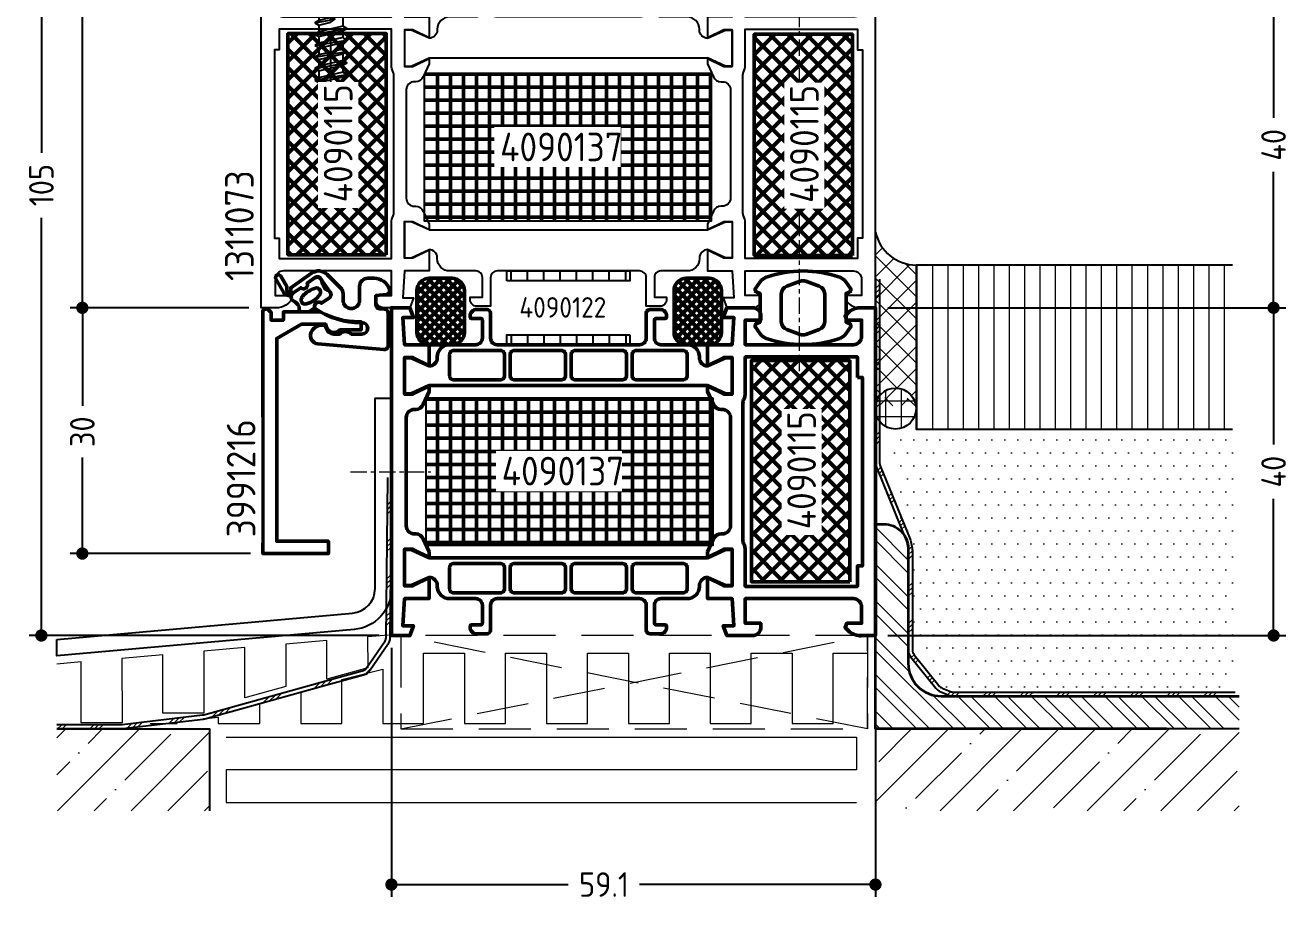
# Model space of a CAD drawing. Header units: millimetres. Extents: x 415 to 4125, y 1522 to 2116.
# Drawn here: x 3374.9 to 3529.3, y 1735.6 to 1842.4 of the extents above; entities that cross this region are included whole.
import ezdxf

# ---------------------------------------------------------------- set-up
doc = ezdxf.new("R2010")
doc.units = ezdxf.units.MM
for name, pattern in [('AM_ISO02W050', [7.5, 6, -1.5]), ('AM_ISO08W050', [18, 12, -1.5, 3, -1.5]), ('CENTER', [7, 4, -1, 1, -1]), ('HIDDEN', [9.525, 6.35, -3.175])]:
    doc.linetypes.add(name, pattern=pattern)
for name, color, linetype in [('04TXT', 2, 'Continuous'), ('AM_1', 2, 'Continuous'), ('AM_3', 6, 'AM_ISO02W050'), ('AM_7', 4, 'AM_ISO08W050'), ('PROFILE', 7, 'Continuous')]:
    doc.layers.add(name, color=color, linetype=linetype)
for name, color, linetype, lineweight in [('AM_5', 3, 'Continuous', 25), ('AM_C', 2, 'Continuous', 50), ('AM_D', 7, 'Continuous', 50), ('AM_S', 7, 'Continuous', 50), ('Cent3', 70, 'CENTER', 18), ('CHide3', 70, 'HIDDEN', 18), ('Cont1', 7, 'Continuous', 35), ('Cont2', 2, 'Continuous', 25), ('Cont3', 70, 'Continuous', 18), ('Cont4', 10, 'Continuous', 13)]:
    doc.layers.add(name, color=color, linetype=linetype, lineweight=lineweight)
doc.styles.add('HBS_DIMTEXTSTYLE', font='isocp.shx')
doc.styles.get("Standard").update_dxf_attribs({"font": 'ISOCP.SHX'})
doc.dimstyles.new('Konstruktionsschnitt 1-1$0', dxfattribs={"dimscale": 0, "dimtxt": 3, "dimasz": 1.5, "dimexe": 1.5, "dimexo": 1.5, "dimgap": 1.5, "dimtad": 0, "dimdsep": 46, "dimtxsty": 'HBS_DIMTEXTSTYLE', "dimblk": 'PUNKT', "dimcen": 0, "dimclrd": 3, "dimclre": 3, "dimclrt": 2, "dimadec": 1, "dimazin": 2, "dimtfac": 0.7, "dimtofl": 0, "dimtmove": 0, "dimatfit": 3, "dimfxl": 1, "dimtolj": 1, "dimtzin": 0, "dimarcsym": 0})
pattern_1 = [(45, (3133.344, 1653.716), (-4.49013, 4.49013), []), (45, (3137.834, 1653.716), (-4.49013, 4.49013), [7.9375, -1.5875, 0, -1.5875])]

# ---------------------------------------------------------------- blocks, each defined once
blk = doc.blocks.new('*X400')
for p, q in [((142.5, 86.5), (142.5, 106.5)), ((144.375, 86.5), (144.375, 106.5)), ((146.25, 86.5), (146.25, 106.5)), ((148.125, 86.5), (148.125, 106.5)), ((150, 86.5), (150, 106.5)), ((151.875, 86.5), (151.875, 106.5)), ((153.75, 86.5), (153.75, 106.5)), ((155.625, 86.5), (155.625, 106.5)), ((157.5, 86.5), (157.5, 106.5)), ((159.375, 86.5), (159.375, 106.5)), ((161.25, 86.5), (161.25, 106.5)), ((163.125, 86.5), (163.125, 106.5)), ((165, 86.5), (165, 106.5)), ((166.875, 86.5), (166.875, 106.5)), ((168.75, 86.5), (168.75, 106.5)), ((170.625, 86.5), (170.625, 106.5)), ((172.5, 86.5), (172.5, 106.5)), ((174.375, 86.5), (174.375, 106.5)), ((176.25, 86.5), (176.25, 106.5)), ((178.125, 86.5), (178.125, 106.5)), ((180, 86.5), (180, 106.5))]:
    blk.add_line(p, q)
blk = doc.blocks.new('PUNKT')
at = {"color": 0, "linetype": 'Continuous'}
blk.add_line((-0.5, 0), (-1, 0), dxfattribs=at)
at = {"color": 0, "linetype": 'Continuous', "const_width": 0.5}
blk.add_lwpolyline([(-0.25, 0, 1), (0.25, 0, 1)], format="xyb", close=True, dxfattribs=at)
blk = doc.blocks.new('*D422')
at = {"layer": 'AM_5', "color": 3, "lineweight": -2, "transparency": 16777216}
for p, q in [((3402.19, 1872.93), (3375.35, 1872.93)), ((3376.85, 1871.43), (3376.85, 1826.86)), ((3376.85, 1769.43), (3376.85, 1818.93)), ((3418.09, 1767.93), (3375.35, 1767.93))]:
    blk.add_line(p, q, dxfattribs=at)
at = {"layer": 'Defpoints', "color": 0, "transparency": 16777216}
for p in [(3376.85, 1872.93), (3403.69, 1872.93), (3419.59, 1767.93)]:
    blk.add_point(p, dxfattribs=at)
at = {"layer": 'AM_5', "color": 3, "lineweight": -2, "transparency": 16777216, "xscale": 1.5, "yscale": 1.5, "zscale": 1.5}
for p, rotation in [((3376.85, 1872.93), 90), ((3376.85, 1767.93), 270)]:
    blk.add_blockref('PUNKT', p, dxfattribs=dict(at, rotation=rotation))
at = {"layer": 'AM_5', "color": 2, "transparency": 16777216, "insert": (3376.85, 1822.9), "char_height": 3, "attachment_point": 5, "rotation": 90, "style": 'HBS_DIMTEXTSTYLE'}
blk.add_mtext('\\A1;105', dxfattribs=at)
blk = doc.blocks.new('*D423')
at = {"layer": 'AM_5', "color": 3, "lineweight": -2, "transparency": 16777216}
for p, q in [((3480.19, 1807.93), (3528.8, 1807.93)), ((3527.3, 1806.43), (3527.3, 1791.23)), ((3527.3, 1769.43), (3527.3, 1784.62)), ((3480.19, 1767.93), (3528.8, 1767.93))]:
    blk.add_line(p, q, dxfattribs=at)
at = {"layer": 'Defpoints', "color": 0, "transparency": 16777216}
for p in [(3478.69, 1807.93), (3478.69, 1767.93), (3527.3, 1767.93)]:
    blk.add_point(p, dxfattribs=at)
at = {"layer": 'AM_5', "color": 3, "lineweight": -2, "transparency": 16777216, "xscale": 1.5, "yscale": 1.5, "zscale": 1.5}
for p, rotation in [((3527.3, 1807.93), 90), ((3527.3, 1767.93), 270)]:
    blk.add_blockref('PUNKT', p, dxfattribs=dict(at, rotation=rotation))
at = {"layer": 'AM_5', "color": 2, "transparency": 16777216, "insert": (3527.3, 1787.93), "char_height": 3, "attachment_point": 5, "rotation": 90, "style": 'HBS_DIMTEXTSTYLE'}
blk.add_mtext('\\A1;40', dxfattribs=at)
blk = doc.blocks.new('*D424')
at = {"layer": 'AM_5', "color": 3, "lineweight": -2, "transparency": 16777216}
for p, q in [((3480.19, 1847.93), (3528.8, 1847.93)), ((3527.3, 1846.43), (3527.3, 1831.12)), ((3527.3, 1809.43), (3527.3, 1824.52)), ((3480.19, 1807.93), (3528.8, 1807.93))]:
    blk.add_line(p, q, dxfattribs=at)
at = {"layer": 'Defpoints', "color": 0, "transparency": 16777216}
for p in [(3478.69, 1847.93), (3478.69, 1807.93), (3527.3, 1807.93)]:
    blk.add_point(p, dxfattribs=at)
at = {"layer": 'AM_5', "color": 3, "lineweight": -2, "transparency": 16777216, "xscale": 1.5, "yscale": 1.5, "zscale": 1.5}
for p, rotation in [((3527.3, 1847.93), 90), ((3527.3, 1807.93), 270)]:
    blk.add_blockref('PUNKT', p, dxfattribs=dict(at, rotation=rotation))
at = {"layer": 'AM_5', "color": 2, "transparency": 16777216, "insert": (3527.3, 1827.82), "char_height": 3, "attachment_point": 5, "rotation": 90, "style": 'HBS_DIMTEXTSTYLE'}
blk.add_mtext('\\A1;40', dxfattribs=at)
blk = doc.blocks.new('*D425')
at = {"layer": 'AM_5', "color": 3, "lineweight": -2, "transparency": 16777216}
for p, q in [((3419.59, 1766.43), (3419.59, 1736.03)), ((3478.69, 1755.03), (3478.69, 1736.03)), ((3421.09, 1737.53), (3441.19, 1737.53)), ((3477.19, 1737.53), (3449.9, 1737.53))]:
    blk.add_line(p, q, dxfattribs=at)
at = {"layer": 'Defpoints', "color": 0, "transparency": 16777216}
for p in [(3419.59, 1767.93), (3478.69, 1756.53), (3419.59, 1737.53)]:
    blk.add_point(p, dxfattribs=at)
at = {"layer": 'AM_5', "color": 3, "lineweight": -2, "transparency": 16777216, "xscale": 1.5, "yscale": 1.5, "zscale": 1.5, "rotation": 180}
blk.add_blockref('PUNKT', (3419.59, 1737.53), dxfattribs=at)
at = {"layer": 'AM_5', "color": 3, "lineweight": -2, "transparency": 16777216, "xscale": 1.5, "yscale": 1.5, "zscale": 1.5}
blk.add_blockref('PUNKT', (3478.69, 1737.53), dxfattribs=at)
at = {"layer": 'AM_5', "color": 2, "transparency": 16777216, "insert": (3445.55, 1737.53), "char_height": 3, "attachment_point": 5, "style": 'HBS_DIMTEXTSTYLE'}
blk.add_mtext('\\A1;59.1', dxfattribs=at)
blk = doc.blocks.new('*D426')
at = {"layer": 'AM_5', "color": 3, "lineweight": -2, "transparency": 16777216}
for p, q in [((3402.19, 1872.93), (3380.35, 1872.93)), ((3381.85, 1871.43), (3381.85, 1850.13)), ((3381.85, 1809.43), (3381.85, 1843.53)), ((3402.19, 1807.93), (3380.35, 1807.93))]:
    blk.add_line(p, q, dxfattribs=at)
at = {"layer": 'Defpoints', "color": 0, "transparency": 16777216}
for p in [(3403.69, 1872.93), (3381.85, 1807.93), (3403.69, 1807.93)]:
    blk.add_point(p, dxfattribs=at)
at = {"layer": 'AM_5', "color": 3, "lineweight": -2, "transparency": 16777216, "xscale": 1.5, "yscale": 1.5, "zscale": 1.5}
for p, rotation in [((3381.85, 1872.93), 90), ((3381.85, 1807.93), 270)]:
    blk.add_blockref('PUNKT', p, dxfattribs=dict(at, rotation=rotation))
at = {"layer": 'AM_5', "color": 2, "transparency": 16777216, "insert": (3381.85, 1846.83), "char_height": 3, "attachment_point": 5, "rotation": 90, "style": 'HBS_DIMTEXTSTYLE'}
blk.add_mtext('\\A1;65', dxfattribs=at)
blk = doc.blocks.new('*D427')
at = {"layer": 'AM_5', "color": 3, "lineweight": -2, "transparency": 16777216}
for p, q in [((3402.19, 1807.93), (3380.35, 1807.93)), ((3381.85, 1806.43), (3381.85, 1795.95)), ((3381.85, 1779.43), (3381.85, 1789.65)), ((3402.39, 1777.93), (3380.35, 1777.93))]:
    blk.add_line(p, q, dxfattribs=at)
at = {"layer": 'Defpoints', "color": 0, "transparency": 16777216}
for p in [(3403.69, 1807.93), (3381.85, 1777.93), (3403.89, 1777.93)]:
    blk.add_point(p, dxfattribs=at)
at = {"layer": 'AM_5', "color": 3, "lineweight": -2, "transparency": 16777216, "xscale": 1.5, "yscale": 1.5, "zscale": 1.5}
for p, rotation in [((3381.85, 1807.93), 90), ((3381.85, 1777.93), 270)]:
    blk.add_blockref('PUNKT', p, dxfattribs=dict(at, rotation=rotation))
at = {"layer": 'AM_5', "color": 2, "transparency": 16777216, "insert": (3381.85, 1792.8), "char_height": 3, "attachment_point": 5, "rotation": 90, "style": 'HBS_DIMTEXTSTYLE'}
blk.add_mtext('\\A1;30', dxfattribs=at)
blk = doc.blocks.new('WI4030035')
for points in [[(6.91, -4.39, -0.513962), (6.09, -2.99, -0.297135), (7.46, -2.1), (7.6, -2.1, -0.369664), (7.9, -2.35, 0.369664), (8.88, -3.2), (9.57, -3.2, -0.420084), (11, -3.2), (12.3, -3.2, 0.999832), (12.3, -1.8), (12.13, -1.8, -0.143376), (6.74, -0.22, -1.099023), (7.35, 0.56), (8.36, 1.27, 0.4141), (8.46, 1.83), (7.2, 3.63, 0.414214), (6.64, 3.73), (5.62, 3.01, -0.816497), (4.82, 2.45), (3.63, 1.62, -0.440181), (2.77, 1.81), (1.79, 3.52, -1), (2.39, 3.87), (3.13, 2.6), (3.13, 2.14, 1), (3.6, 2.14), (3.6, 2.45), (6.13, 4.23, -0.36397), (8.06, 4.06), (9.71, 2.41, -0.198912), (10, 1.7), (10, 0.9, 1), (12, 0.9), (12, 2.6, -0.414214), (13, 3.6), (13.79, 3.6, -0.316494), (15.67, 2.28, -0.491795), (15.24, 1.61), (14, 1.5), (14, 0.37, 0.39896), (14.47, -0.12), (15.03, -0.15, -0.39896), (15.5, -0.65), (15.5, -4.6, -0.440011), (14.96, -5.1), (6.91, -4.39)], [(8.2, 2.08, -0.562627), (8.36, 1.27), (7.35, 0.56, 0.815795), (6.55, 0), (5.83, -0.5), (4.91, -0.5, -0.521447), (4.63, -0.1, 0.204111), (4.62, 0.14, 0.161479), (3.96, 0.81, -0.542433), (3.84, 1.77), (4.82, 2.45, 0.816497), (5.62, 3.01), (6.54, 3.66, -0.542433), (7.4, 3.22, 0.246345), (8.2, 2.08)], [(5.24, 1.61, 0.058524), (4.97, 1.26, 0.73913), (5.52, 0.47, 0.172575), (7.15, 1.62, 0.73913), (6.6, 2.4, 0.115458), (5.24, 1.61)]]:
    blk.add_lwpolyline(points, format="xyb", close=True)
at = {"width": 0.8}
blk.add_text('STILPRF1', height=0.01, dxfattribs=at).set_placement((0, 0))
blk = doc.blocks.new('WI1010557')
for points in [[(-54.5, 10.2), (-55.23, 11.81, 0.294108), (-56.14, 12.4), (-56.3, 12.4, -0.414214), (-57.3, 13.4), (-57.3, 26.6, -0.414214), (-56.3, 27.6), (-56.14, 27.6, 0.294108), (-55.23, 28.19), (-54.5, 29.8), (-54.5, 30.5), (-56.7, 29.5), (-57.5, 29.5), (-57.5, 33.9), (-56.7, 33.9), (-54.5, 32.9), (-54.5, 35.5), (-57.5, 35.5), (-57.72, 38.8), (-56.41, 38.8), (-56.85, 40), (-59.1, 40), (-59.1, 0), (-56.85, 0), (-56.41, 1.2), (-57.72, 1.2), (-57.5, 4.5), (-54.5, 4.5), (-54.5, 7.1), (-56.7, 6.1), (-57.5, 6.1), (-57.5, 10.5), (-56.7, 10.5), (-54.5, 9.5), (-54.5, 10.2)], [(-20.5, 32.9), (-20.5, 32.95), (-18.5, 33.95), (-17.5, 33.95), (-17.5, 29.45), (-18.5, 29.45), (-20.5, 30.45), (-20.5, 30.5), (-54.5, 30.5), (-54.5, 30.45), (-56.5, 29.45), (-57.5, 29.45), (-57.5, 33.95), (-56.5, 33.95), (-54.5, 32.95), (-54.5, 32.9, 0.414214), (-53.5, 33.9), (-53.5, 34, -0.414214), (-52, 35.5), (-48.8, 35.5, 0.414214), (-48, 36.3), (-48, 38.5, 0.414214), (-48.2, 38.7), (-49.3, 38.7, -0.414214), (-49.5, 38.9), (-49.5, 39, -0.414214), (-48.7, 39.8), (-47.5, 39.8, -0.414214), (-47, 39.3), (-47, 36.3, 0.414214), (-46.2, 35.5), (-28.8, 35.5, 0.414214), (-28, 36.3), (-28, 39.3, -0.414214), (-27.5, 39.8), (-26.3, 39.8, -0.414214), (-25.5, 39), (-25.5, 38.9, -0.414214), (-25.7, 38.7), (-26.8, 38.7, 0.414214), (-27, 38.5), (-27, 36.3, 0.414214), (-26.2, 35.5), (-23, 35.5, -0.414214), (-21.5, 34), (-21.5, 33.9, 0.414214), (-20.5, 32.9)], [(-20.5, 10.2), (-19.77, 11.81, -0.294108), (-18.86, 12.4), (-18.7, 12.4, 0.414214), (-17.7, 13.4), (-17.7, 26.6, 0.414214), (-18.7, 27.6), (-18.86, 27.6, -0.294108), (-19.77, 28.19), (-20.5, 29.8), (-20.5, 30.5), (-18.3, 29.5), (-17.5, 29.5), (-17.5, 33.9), (-18.3, 33.9), (-20.5, 32.9), (-20.5, 35.5), (-17.5, 35.5), (-17.28, 38.8), (-18.59, 38.8), (-18.15, 40), (-15, 40, -0.414214), (-14, 39), (-14, 38.5), (-15.9, 38.5), (-15.9, 35.5), (-2.7, 35.5, 0.414214), (-1.7, 36.5), (-1.7, 38.5), (-3.5, 38.5), (-3.71, 39.01), (-3.31, 39.41, -0.198912), (-1.9, 40), (0, 40), (0, 0), (-1.9, 0, -0.198912), (-3.31, 0.59), (-3.71, 0.99), (-3.5, 1.5), (-1.7, 1.5), (-1.7, 3.5, 0.414214), (-2.7, 4.5), (-15.9, 4.5), (-15.9, 1.5), (-14, 1.5), (-14, 1, -0.414214), (-15, 0), (-18.15, 0), (-18.59, 1.2), (-17.28, 1.2), (-17.5, 4.5), (-20.5, 4.5), (-20.5, 7.1), (-18.3, 6.1), (-17.5, 6.1), (-17.5, 10.5), (-18.3, 10.5), (-20.5, 9.5), (-20.5, 10.2)], [(-52, 31.7), (-52, 34.3, -0.414214), (-51.5, 34.8), (-45.8, 34.8, -0.414214), (-45.3, 34.3), (-45.3, 31.7, -0.414214), (-45.8, 31.2), (-51.5, 31.2, -0.414214), (-52, 31.7)], [(-44.6, 31.7), (-44.6, 34.3, -0.414214), (-44.1, 34.8), (-38.35, 34.8, -0.414214), (-37.85, 34.3), (-37.85, 31.7, -0.414214), (-38.35, 31.2), (-44.1, 31.2, -0.414214), (-44.6, 31.7)], [(-30.4, 31.7, -0.414214), (-30.9, 31.2), (-36.65, 31.2, -0.414214), (-37.15, 31.7), (-37.15, 34.3, -0.414214), (-36.65, 34.8), (-30.9, 34.8, -0.414214), (-30.4, 34.3), (-30.4, 31.7)], [(-29.7, 31.7), (-29.7, 34.3, -0.414214), (-29.2, 34.8), (-23.5, 34.8, -0.414214), (-23, 34.3), (-23, 31.7, -0.414214), (-23.5, 31.2), (-29.2, 31.2, -0.414214), (-29.7, 31.7)], [(-2.2, 31.5), (-1.6, 31.5), (-1.6, 8.5), (-2.2, 8.5), (-2.2, 6), (-15.9, 6), (-15.9, 10.35, 0.112281), (-16.1, 11.24, -0.112281), (-16.2, 11.67), (-16.2, 28.33, -0.112281), (-16.1, 28.76, 0.112281), (-15.9, 29.65), (-15.9, 34), (-2.2, 34), (-2.2, 31.5)], [(-20.5, 7.1), (-20.5, 7.05), (-18.5, 6.05), (-17.5, 6.05), (-17.5, 10.55), (-18.5, 10.55), (-20.5, 9.55), (-20.5, 9.5), (-54.5, 9.5), (-54.5, 9.55), (-56.5, 10.55), (-57.5, 10.55), (-57.5, 6.05), (-56.5, 6.05), (-54.5, 7.05), (-54.5, 7.1, -0.414214), (-53.5, 6.1), (-53.5, 6, 0.414214), (-52, 4.5), (-48.8, 4.5, -0.414214), (-48, 3.7), (-48, 1.5, -0.414214), (-48.2, 1.3), (-49.3, 1.3, 0.414214), (-49.5, 1.1), (-49.5, 1, 0.414214), (-48.7, 0.2), (-47.5, 0.2, 0.414214), (-47, 0.7), (-47, 3.7, -0.414214), (-46.2, 4.5), (-28.8, 4.5, -0.414214), (-28, 3.7), (-28, 0.7, 0.414214), (-27.5, 0.2), (-26.3, 0.2, 0.414214), (-25.5, 1), (-25.5, 1.1, 0.414214), (-25.7, 1.3), (-26.8, 1.3, -0.414214), (-27, 1.5), (-27, 3.7, -0.414214), (-26.2, 4.5), (-23, 4.5, 0.414214), (-21.5, 6), (-21.5, 6.1, -0.414214), (-20.5, 7.1)], [(-52, 8.3), (-52, 5.7, 0.414214), (-51.5, 5.2), (-45.8, 5.2, 0.414214), (-45.3, 5.7), (-45.3, 8.3, 0.414214), (-45.8, 8.8), (-51.5, 8.8, 0.414214), (-52, 8.3)], [(-44.6, 8.3), (-44.6, 5.7, 0.414214), (-44.1, 5.2), (-38.35, 5.2, 0.414214), (-37.85, 5.7), (-37.85, 8.3, 0.414214), (-38.35, 8.8), (-44.1, 8.8, 0.414214), (-44.6, 8.3)], [(-30.4, 8.3, 0.414214), (-30.9, 8.8), (-36.65, 8.8, 0.414214), (-37.15, 8.3), (-37.15, 5.7, 0.414214), (-36.65, 5.2), (-30.9, 5.2, 0.414214), (-30.4, 5.7), (-30.4, 8.3)], [(-29.7, 8.3), (-29.7, 5.7, 0.414214), (-29.2, 5.2), (-23.5, 5.2, 0.414214), (-23, 5.7), (-23, 8.3, 0.414214), (-23.5, 8.8), (-29.2, 8.8, 0.414214), (-29.7, 8.3)]]:
    blk.add_lwpolyline(points, format="xyb", close=True)
blk = doc.blocks.new('WI3991216')
blk.add_lwpolyline([(7.93, -2.23), (7.87, -2), (4.9, -2), (1.9, -3.73), (1.9, -28.5), (8.2, -28.5), (8.2, -30), (0.2, -30), (0.2, -0.3), (0.71, -0.09), (1.2, -0.58), (1.2, -1.5), (2.7, -1.5), (2.7, -0.5), (7.2, -0.5, 0.124369), (11.95, -1.7), (12.2, -1.7), (12.2, -2.7), (9.61, -2.7, -0.590401), (7.93, -2.23)], format="xyb", close=True)
blk = doc.blocks.new('WI4010047')
for points in [[(4.36, 3.73, 0.156567), (3.63, 3.18), (3.05, 2.35, 0.493145), (3.2, 1.9), (3.6, 1.75), (3.6, -1.75), (3.2, -1.9, 0.493145), (3.05, -2.35), (3.63, -3.18, 0.156567), (4.36, -3.73, 0.17099), (13.34, -3.73, 0.156567), (14.07, -3.18), (14.65, -2.35, 0.493145), (14.5, -1.9), (14.1, -1.75), (14.1, 1.75), (14.5, 1.9, 0.493145), (14.65, 2.35), (14.07, 3.18, 0.156567), (13.34, 3.73, 0.17099), (4.36, 3.73)], [(8.51, 3.24, -0.176327), (9.19, 3.24), (10.84, 2.64, -0.315299), (11.5, 1.7), (11.5, -1.7, -0.315299), (10.84, -2.64), (9.19, -3.24, -0.176327), (8.51, -3.24), (6.86, -2.64, -0.315299), (6.2, -1.7), (6.2, 1.7, -0.315299), (6.86, 2.64), (8.51, 3.24)]]:
    blk.add_lwpolyline(points, format="xyb", close=True)
blk = doc.blocks.new('WI4090121')
h = blk.add_hatch()
h.set_pattern_fill('ANSI37', color=256, scale=0.25, style=0)
h.paths.add_polyline_path([(-1.5, 0), (-6.6, 0, 0.414214), (-8.1, -1.5), (-8.1, -4.3, 0.414214), (-6.6, -5.8), (-1.5, -5.8, 0.414214), (0, -4.3), (0, -1.5, 0.414214)])
blk.add_lwpolyline([(-1.5, -5.8), (-6.6, -5.8, -0.414214), (-8.1, -4.3), (-8.1, -1.5, -0.414214), (-6.6, 0), (-1.5, 0, -0.414214), (0, -1.5), (0, -4.3, -0.414214), (-1.5, -5.8)], format="xyb", close=True)
blk = doc.blocks.new('*U401')
h = blk.add_hatch()
h.set_pattern_fill('PLAST', color=256, scale=0.5, angle=45, style=0)
h.set_pattern_definition([(45, (-5.401, -128.5637), (-2.245064, 2.245064), []), (45, (-5.6817, -128.283), (-2.245064, 2.245064), []), (45, (-5.9624, -128.0025), (-2.245064, 2.245064), [])])
h.paths.add_polyline_path([(-7.9, -25.34, 0.000006), (-7.9, -25.34), (-3.43, -24.11, 0.177569), (-2.59, -23.51), (-0.46, -20.38, 0.148126), (-0.2, -19.55), (0, 0), (-0.5, 0), (-0.7, -19.54, -0.148126), (-0.87, -20.09), (-3, -23.23, -0.177569), (-3.56, -23.63), (-8.03, -24.86, -0.000006), (-8.03, -24.86), (-22.92, -28.98, -0.038016), (-23.07, -29), (-32.87, -30.16, -0.029409), (-32.99, -30.17), (-40.86, -30.17), (-40.86, -30.67), (-32.99, -30.67, 0.029409), (-32.81, -30.66), (-23.01, -29.5, 0.038016), (-22.79, -29.46)])
at = {"layer": 'Cont2'}
for points in [[(0, 0), (-0.2, -19.55, -0.148126), (-0.46, -20.38), (-2.59, -23.51, -0.177569), (-3.43, -24.11), (-7.9, -25.34, -0.000006), (-7.9, -25.34), (-22.79, -29.46, -0.038016), (-23.01, -29.5), (-32.81, -30.66, -0.029409), (-32.99, -30.67), (-40.86, -30.67)], [(-0.5, 0), (-0.7, -19.54, -0.148126), (-0.87, -20.09), (-3, -23.23, -0.177569), (-3.56, -23.63), (-8.03, -24.86, -0.000006), (-8.03, -24.86), (-22.92, -28.98, -0.038016), (-23.07, -29), (-32.87, -30.16, -0.029409), (-32.99, -30.17), (-40.86, -30.17)]]:
    blk.add_lwpolyline(points, format="xyb", dxfattribs=at)
blk = doc.blocks.new('*U402')
h = blk.add_hatch()
h.set_pattern_fill('PLAST', color=256, scale=0.5, angle=45, style=0)
h.set_pattern_definition([(45, (-185.001, -152.795), (-2.245064, 2.245064), []), (45, (-185.2817, -152.5142), (-2.245064, 2.245064), []), (45, (-185.5624, -152.2336), (-2.245064, 2.245064), [])])
h.paths.add_polyline_path([(0.07, -22.77, -0.097006), (0, -22.39), (0, 0), (-0.5, 0), (-0.5, -22.39, 0.097006), (-0.39, -22.96), (3.26, -31.92, -0.048389), (3.32, -32.1), (3.48, -32.95, -0.048389), (3.5, -33.14), (3.5, -45.22, 0.171045), (3.83, -46.16), (6.86, -49.93, 0.125776), (7.46, -50.37), (8.45, -50.79, 0.098491), (9.03, -50.9), (43.41, -50.9), (43.41, -50.4), (9.03, -50.4, -0.098491), (8.64, -50.32), (7.65, -49.91, -0.125776), (7.25, -49.62), (4.22, -45.85, -0.171045), (4, -45.22), (4, -33.14, 0.048389), (3.97, -32.85), (3.81, -32.01, 0.048389), (3.72, -31.73)])
at = {"layer": 'Cont2'}
for points in [[(-0.5, 0), (-0.5, -22.39, 0.097006), (-0.39, -22.96), (3.26, -31.92, -0.048389), (3.32, -32.1), (3.48, -32.95, -0.048389), (3.5, -33.14), (3.5, -45.22, 0.171045), (3.83, -46.16), (6.86, -49.93, 0.125776), (7.46, -50.37), (8.45, -50.79, 0.098491), (9.03, -50.9), (43.41, -50.9)], [(0, 0), (0, -22.39, 0.097006), (0.07, -22.77), (3.72, -31.73, -0.048389), (3.81, -32.01), (3.97, -32.85, -0.048389), (4, -33.14), (4, -45.22, 0.171045), (4.22, -45.85), (7.25, -49.62, 0.125776), (7.65, -49.91), (8.64, -50.32, 0.098491), (9.03, -50.4), (43.41, -50.4)]]:
    blk.add_lwpolyline(points, format="xyb", dxfattribs=at)
blk = doc.blocks.new('WI1311073')
at = {"linetype": 'Continuous'}
for points in [[(17.7, 20.161791), (17.7, 13.4, 0.414214), (18.7, 12.4), (18.856087, 12.4, -0.294108), (19.766453, 11.813803), (20.5, 10.2), (20.5, 9.5), (18.3, 10.5), (17.5, 10.5), (17.5, 6.1), (18.3, 6.1), (20.5, 7.1), (20.5, 4.500001), (17.5, 4.5), (17.279263, 1.2), (18.58563, 1.2), (18.148865, 0), (15, 0, -0.414214), (14, 1), (14, 1.5), (15.9, 1.5), (15.9, 4.5), (2.7, 4.5, 0.414214), (1.7, 3.5), (1.7, 1.5), (3.5, 1.5), (3.712132, 0.987868), (3.310051, 0.585786, -0.198912), (1.895837, 0), (0, 0), (0, 65), (4.5, 65), (4.5, 62.5), (3.5, 62.5), (3.5, 63.5), (2.3, 63.5, 0.414214), (1.5, 62.7), (1.5, 58.3, 0.414214), (2.3, 57.5), (3.5, 57.5), (3.5, 58.5), (4.5, 58.5), (4.5, 55), (3.5, 55), (3.5, 56), (1.8, 56), (1.8, 36.5, 0.414214), (2.8, 35.5), (15.9, 35.5), (15.9, 38.5), (14, 38.5), (14, 39, -0.414214), (15, 40), (18.148865, 40), (18.58563, 38.8), (17.279263, 38.8), (17.5, 35.5), (20.5, 35.499999), (20.5, 32.9), (18.3, 33.9), (17.5, 33.9), (17.5, 29.5), (18.3, 29.5), (20.5, 30.5), (20.5, 29.8), (20.5, 29.8), (19.766453, 28.186197, -0.294108), (18.856087, 27.6), (18.7, 27.6, 0.414214), (17.7, 26.6), (17.7, 20.161791)], [(57.3, 19.709844), (57.3, 13.4, -0.414214), (56.3, 12.4), (56.143913, 12.4, 0.294108), (55.233547, 11.813803), (54.5, 10.2), (54.5, 10.2), (54.5, 9.5), (56.7, 10.5), (57.5, 10.5), (57.5, 6.1), (56.7, 6.1), (54.5, 7.1), (54.5, 4.500001), (57.5, 4.5), (57.720737, 1.2), (56.41437, 1.2), (56.851135, 0), (60, 0, 0.414214), (61, 1), (61, 1.5), (59.1, 1.5), (59.1, 4.5), (72.3, 4.5, -0.414214), (73.3, 3.5), (73.3, 1.5), (71.5, 1.5), (71.287868, 0.987868), (71.689949, 0.585786, 0.198912), (73.104163, 0), (75, 0), (75, 40), (73.104163, 40, 0.198912), (71.689949, 39.414214), (71.287868, 39.012132), (71.5, 38.5), (73.3, 38.5), (73.3, 36.5, -0.414214), (72.3, 35.5), (59.1, 35.5), (59.1, 38.5), (61, 38.5), (61, 39, 0.414214), (60, 40), (56.851135, 40), (56.41437, 38.8), (57.720737, 38.8), (57.5, 35.5), (54.5, 35.499999), (54.5, 32.9), (56.7, 33.9), (57.5, 33.9), (57.5, 29.5), (56.7, 29.5), (54.5, 30.5), (54.5, 29.8), (55.233547, 28.186197, 0.294108), (56.143913, 27.6), (56.3, 27.6, -0.414214), (57.3, 26.6), (57.3, 19.709844)], [(16.2, 19.890623), (16.2, 28.330909, 0.112281), (16.101639, 28.763398, -0.112281), (15.9, 29.65), (15.9, 34), (2.2, 34), (2.2, 31.5), (2.2, 31.5), (1.6, 31.5), (1.6, 8.5), (2.2, 8.5), (2.2, 6), (15.9, 6), (15.9, 10.35, -0.112281), (16.101639, 11.236602, 0.112281), (16.2, 11.669091), (16.2, 19.890623)], [(58.8, 19.709844), (58.8, 28.330909, -0.112281), (58.898361, 28.763398, 0.112281), (59.1, 29.65), (59.1, 34), (72.8, 34), (72.8, 31.5), (72.8, 31.5), (73.4, 31.5), (73.4, 8.5), (72.8, 8.5), (72.8, 6), (59.1, 6), (59.1, 10.35, 0.112281), (58.898361, 11.236602, -0.112281), (58.8, 11.669091), (58.8, 19.709844)]]:
    blk.add_lwpolyline(points, format="xyb", dxfattribs=at)
at = {"color": 7, "linetype": 'Continuous'}
for points, format in [([(35.052353, 30.5), (54.5, 30.5), (54.5, 30.450216), (56.5, 29.45), (57.5, 29.45), (57.5, 33.95), (56.5, 33.95), (54.5, 32.949784), (54.5, 32.9), (54.5, 32.9, -0.414214), (53.5, 33.9), (53.5, 34, 0.414214), (52, 35.5), (48.8, 35.5, -0.414214), (48, 36.3), (48, 38.7), (49.5, 38.7), (49.5, 39, 0.414214), (48.7, 39.8), (47, 39.8), (47, 36.3, -0.414214), (46.2, 35.5), (28.8, 35.5, -0.414214), (28, 36.3), (28, 39.8), (26.3, 39.8, 0.414214), (25.5, 39), (25.5, 38.7), (27, 38.7), (27, 36.3, -0.414214), (26.2, 35.5), (23, 35.5, 0.414214), (21.5, 34), (21.5, 33.9, -0.414214), (20.5, 32.9), (20.5, 32.949784), (18.5, 33.95), (17.5, 33.95), (17.5, 29.45), (18.5, 29.45), (20.5, 30.450216), (20.5, 30.5), (35.052353, 30.5)], "xyb"), ([(29.7, 32.880882, 0, 0, 0), (29.7, 31.2, 0, 0, 0), (23, 31.2, 0, 0, 0), (23, 34.8, 0, 0, 0), (23, 34.8, 0, 0, 0), (29.7, 34.8, 0, 0, 0), (29.7, 32.880882, 0.1, 0.1, 0)], "xyseb"), ([(30.4, 33.014109, 0, 0, 0), (30.4, 34.8, 0, 0, 0), (30.4, 34.8, 0, 0, 0), (37.15, 34.8, 0, 0, 0), (37.15, 32.792063, 0.1, 0.1, 0)], "xyseb"), ([(37.85, 32.792063, 0, 0, 0), (37.85, 34.8, 0, 0, 0), (44.6, 34.8, 0, 0, 0), (44.6, 32.658835, 0.1, 0.1, 0)], "xyseb"), ([(45.3, 32.658835, 0, 0, 0), (45.3, 34.8, 0, 0, 0), (45.3, 34.8, 0, 0, 0), (52, 34.8, 0, 0, 0), (52, 31.2, 0, 0, 0), (45.3, 31.2, 0, 0, 0), (45.3, 32.658835, 0.1, 0.1, 0)], "xyseb"), ([(35.052353, 31.2, 0, 0, 0), (30.4, 31.2, 0, 0, 0), (30.4, 33.014109, 0.1, 0.1, 0)], "xyseb"), ([(37.15, 32.792063, 0, 0, 0), (37.15, 31.2, 0, 0, 0), (35.052353, 31.2, 0.1, 0.1, 0)], "xyseb"), ([(44.6, 32.658835, 0, 0, 0), (44.6, 31.2, 0, 0, 0), (44.6, 31.2, 0, 0, 0), (37.85, 31.2, 0, 0, 0), (37.85, 32.792063, 0.1, 0.1, 0)], "xyseb"), ([(34.030577, 9.5), (54.5, 9.5), (54.5, 9.549784), (56.5, 10.55), (57.5, 10.55), (57.5, 6.05), (56.5, 6.05), (54.5, 7.050216), (54.5, 7.1), (54.5, 7.1, 0.414214), (53.5, 6.1), (53.5, 6, -0.414214), (52, 4.5), (48.8, 4.5, 0.414214), (48, 3.7), (48, 1.3), (49.5, 1.3), (49.5, 1, -0.414214), (48.7, 0.2), (47, 0.2), (47, 3.7, 0.414214), (46.2, 4.5), (28.8, 4.5, 0.414214), (28, 3.7), (28, 0.2), (26.3, 0.2, -0.414214), (25.5, 1), (25.5, 1.3), (27, 1.3), (27, 3.7, 0.414214), (26.2, 4.5), (23, 4.5, -0.414214), (21.5, 6), (21.5, 6.1, 0.414214), (20.5, 7.1), (20.5, 7.050216), (18.5, 6.05), (17.5, 6.05), (17.5, 10.55), (18.5, 10.55), (20.5, 9.549784), (20.5, 9.5), (34.030577, 9.5)], "xyb"), ([(29.7, 6.990274, 0, 0, 0), (29.7, 8.8, 0, 0, 0), (23, 8.8, 0, 0, 0), (23, 5.2, 0, 0, 0), (23, 5.2, 0, 0, 0), (29.7, 5.2, 0, 0, 0), (29.7, 6.990274, 0.1, 0.1, 0)], "xyseb"), ([(34.252702, 8.8, 0, 0, 0), (30.4, 8.8, 0, 0, 0), (30.4, 6.990274, 0.1, 0.1, 0)], "xyseb"), ([(37.15, 6.901456, 0, 0, 0), (37.15, 8.8, 0, 0, 0), (34.252702, 8.8, 0.1, 0.1, 0)], "xyseb"), ([(44.6, 6.901456, 0, 0, 0), (44.6, 8.8, 0, 0, 0), (44.6, 8.8, 0, 0, 0), (37.85, 8.8, 0, 0, 0), (37.85, 6.901456, 0.1, 0.1, 0)], "xyseb"), ([(45.3, 6.901456, 0, 0, 0), (45.3, 5.2, 0, 0, 0), (45.3, 5.2, 0, 0, 0), (52, 5.2, 0, 0, 0), (52, 8.8, 0, 0, 0), (45.3, 8.8, 0, 0, 0), (45.3, 6.901456, 0.1, 0.1, 0)], "xyseb"), ([(30.4, 6.990274, 0, 0, 0), (30.4, 5.2, 0, 0, 0), (30.4, 5.2, 0, 0, 0), (37.15, 5.2, 0, 0, 0), (37.15, 6.901456, 0.1, 0.1, 0)], "xyseb"), ([(37.85, 6.901456, 0, 0, 0), (37.85, 5.2, 0, 0, 0), (44.6, 5.2, 0, 0, 0), (44.6, 6.901456, 0.1, 0.1, 0)], "xyseb")]:
    blk.add_lwpolyline(points, format=format, dxfattribs=at)
blk = doc.blocks.new('WS4070448')
for p, q in [((45.28, 178.42), (45.28, 176.06)), ((45.28, 178.42), (48.18, 178.42)), ((48.18, 176.06), (48.18, 178.42)), ((45.28, 176.06), (46.73, 174.42)), ((46.73, 174.42), (48.18, 176.06))]:
    blk.add_line(p, q)
blk.add_lwpolyline([(50.05, 189.18, 0.314856), (43.41, 189.18, 0.244912), (42.98, 188.36), (42.98, 187.42), (50.48, 187.42), (50.48, 188.36, 0.244912), (50.05, 189.18, 0.138291)], format="xyb")
for points in [[(45.28, 186.92), (45.28, 186.21)], [(48.18, 186.92), (48.18, 185.5)], [(44.78, 185.92), (47.23, 186.35)], [(45.28, 185.63), (45.28, 185.21)], [(45.28, 185.63), (45.28, 184.81)], [(45.28, 185.63), (45.28, 184.81)], [(44.78, 184.52), (48.68, 185.21)], [(44.78, 183.12), (48.68, 183.81)], [(45.28, 184.23), (45.28, 183.41)], [(48.18, 184.92), (48.18, 184.1)], [(44.78, 181.72), (48.68, 182.41)], [(45.28, 182.83), (45.28, 182.01)], [(48.18, 183.52), (48.18, 182.7)], [(44.78, 180.32), (48.68, 181.01)], [(45.28, 181.43), (45.28, 180.61)], [(48.18, 182.12), (48.18, 181.3)], [(48.18, 180.72), (48.18, 179.9)], [(44.78, 178.92), (48.68, 179.61)], [(45.28, 180.03), (45.28, 179.21)], [(48.18, 179.32), (48.18, 178.42)], [(45.28, 178.63), (45.28, 178.42)], [(47.93, 178.42), (47.93, 176.17), (46.76, 174.78)], [(48.18, 177.92), (48.18, 177.1)], [(45.28, 177.23), (45.28, 176.41)]]:
    blk.add_lwpolyline(points)
for points in [[(44.78, 185.92), (45.28, 185.63), (46.73, 185.98), (47.23, 186.35), (46.73, 186.55), (45.28, 186.21)], [(44.78, 184.52), (45.28, 184.23), (48.18, 184.92), (48.68, 185.21), (48.18, 185.5), (45.28, 184.81)], [(44.78, 183.12), (45.28, 182.83), (48.18, 183.52), (48.68, 183.81), (48.18, 184.1), (45.28, 183.41)], [(44.78, 181.72), (45.28, 181.43), (48.18, 182.12), (48.68, 182.41), (48.18, 182.7), (45.28, 182.01)], [(44.78, 180.32), (45.28, 180.03), (48.18, 180.72), (48.68, 181.01), (48.18, 181.3), (45.28, 180.61)], [(44.78, 178.92), (45.28, 178.63), (48.18, 179.32), (48.68, 179.61), (48.18, 179.9), (45.28, 179.21)]]:
    blk.add_lwpolyline(points, close=True)
for centre, radius, start, end in [((44.78, 186.92), 0.5, 0, 90), ((48.68, 186.92), 0.5, 90, 180), ((45.27, 174.59), 1.47, 353.4244, 89.6688)]:
    blk.add_arc(centre, radius, start, end)
at = {"layer": 'AM_3'}
for p, q in [((45.76, 188.75), (45.76, 190.14)), ((46.17, 188.75), (46.17, 190.03)), ((47.29, 188.75), (47.29, 190.03)), ((47.7, 188.75), (47.7, 190.14))]:
    blk.add_line(p, q, dxfattribs=at)
for points in [[(45.08, 189.98), (45.08, 188.75)], [(48.38, 189.98), (48.38, 188.75)], [(45.08, 188.75), (46.73, 188.31)], [(48.38, 188.75), (46.73, 188.31)]]:
    blk.add_lwpolyline(points, dxfattribs=at)
for centre, radius, start, end in [((45.14, 191.26), 1.28, 267.2848, 298.8872), ((46.73, 192.91), 2.94, 250.6988, 289.3012), ((48.32, 191.26), 1.28, 241.1128, 272.7152), ((45.42, 189.91), 1.21, 253.6643, 286.3357), ((46.73, 198.84), 10.13, 264.4948, 275.5052), ((48.04, 189.91), 1.21, 253.6643, 286.3357)]:
    blk.add_arc(centre, radius, start, end, dxfattribs=at)
at = {"layer": 'AM_7'}
blk.add_line((46.71, 172.66), (46.73, 191.72), dxfattribs=at)
blk = doc.blocks.new('4090137_custom_wos')
blk.add_lwpolyline([(35.7, 9), (35.7, -9), (0.7, -9), (0.7, 9), (35.7, 9)], close=True)
blk = doc.blocks.new('4090137x')
at = {"layer": 'AM_C'}
h = blk.add_hatch(dxfattribs=at)
h.set_pattern_fill('NET', color=1, scale=0.5)
h.set_pattern_definition([(0, (-121.9446, -27.6104), (0, 1.5875), []), (90, (-121.9446, -27.6104), (-1.5875, 1e-16), [])])
h.paths.add_polyline_path([(1992.76, 607.79), (1992.76, 642.79), (1974.76, 642.79), (1974.76, 607.79)])
at = {"layer": 'AM_1', "rotation": 90}
blk.add_blockref('4090137_custom_wos', (1983.76, 607.09), dxfattribs=at)
at = {"layer": '04TXT', "insert": (1981.95, 617.02), "char_height": 3.5, "attachment_point": 1, "rotation": 90, "bg_fill": 3, "box_fill_scale": 1.2, "bg_fill_color": 256, "bg_fill_transparency": 0}
blk.add_mtext_dynamic_manual_height_columns('{\\C7;4090137}', width=13.9994, gutter_width=12.5, heights=[3.4], dxfattribs=at)
blk = doc.blocks.new('4090115x')
at = {"layer": 'AM_C'}
h = blk.add_hatch(dxfattribs=at)
h.set_pattern_fill('ANSI37', color=256, scale=0.5)
h.set_pattern_definition([(45, (1908.0058, 619.6753), (-1.12253, 1.12253), []), (135, (1908.0058, 619.6753), (-1.12253, -1.12253), [])])
h.paths.add_polyline_path([(1941.96, 636.34), (1941.96, 663.34), (1929.96, 663.34), (1929.96, 636.34)])
at = {"layer": 'AM_D', "color": 2}
blk.add_lwpolyline([(1941.96, 636.34), (1941.96, 663.34), (1929.96, 663.34), (1929.96, 636.34), (1941.96, 636.34)], close=True, dxfattribs=at)
at = {"layer": '04TXT', "insert": (1934.34, 642.74), "char_height": 3.5, "attachment_point": 1, "rotation": 90, "bg_fill": 3, "box_fill_scale": 1.2, "bg_fill_color": 256, "bg_fill_transparency": 0}
blk.add_mtext_dynamic_manual_height_columns('{\\C7;4090115}', width=13.9994, gutter_width=12.5, heights=[3.4], dxfattribs=at)
blk = doc.blocks.new('WI4090122_253_253')
at = {"linetype": 'Continuous'}
for p, q in [((-7, 1.2), (-7, 0)), ((-5, 1.2), (-5, 0)), ((-3, 1.2), (-3, 0)), ((-1, 1.2), (-1, 0)), ((1, 1.2), (1, 0)), ((3, 1.2), (3, 0)), ((5, 1.2), (5, 0)), ((7, 1.2), (7, 0))]:
    blk.add_line(p, q, dxfattribs=at)
blk.add_lwpolyline([(7.5, 1.2), (7.5, 0), (-7.5, 0), (-7.5, 1.2), (7.5, 1.2)], close=True, dxfattribs=at)

msp = doc.modelspace()

# ---------------------------------------------------------------- hatches: boundary and pattern name
at = {"layer": 'Cent3'}
h = msp.add_hatch(dxfattribs=at)
h.set_pattern_fill('ANSI35', color=256, style=0)
h.set_pattern_definition(pattern_1)
h.paths.add_polyline_path([(3378.732, 1756.526), (3378.732, 1746.526), (3397.394, 1746.526), (3397.394, 1756.526)])
h = msp.add_hatch(dxfattribs=at)
h.set_pattern_fill('ANSI35', color=256, style=0)
h.set_pattern_definition(pattern_1)
h.paths.add_polyline_path([(3523.104, 1756.526), (3478.694, 1756.526), (3478.694, 1746.526), (3523.104, 1746.526)])
at = {"layer": 'Cont3'}
h = msp.add_hatch(dxfattribs=at)
h.set_pattern_fill('ANSI37', color=256, scale=0.6, angle=-90, style=0)
h.set_pattern_definition([(315, (3275.2254, 2031.1899), (1.347038, 1.347038), []), (45, (3275.2254, 2031.1899), (-1.347038, 1.347038), [])])
edge = h.paths.add_edge_path()
edge.add_arc((3481.169, 1795.632), 2.5, 8.09033, 90.55829, ccw=False)
edge.add_line((3483.644, 1795.984), (3483.644, 1813.132))
edge.add_arc((3483.739, 1818.313), 5.182, 193.18414, 268.94899, ccw=False)
edge.add_line((3478.694, 1817.131), (3478.693, 1795.979))
edge.add_arc((3481.169, 1795.632), 2.5, 90.55829, 172.02435, ccw=False)
h = msp.add_hatch(dxfattribs=at)
h.set_pattern_fill('ANSI37', color=256, scale=0.6, angle=-45, style=0)
h.set_pattern_definition([(360, (3255.1675, 2049.9483), (7e-16, 1.905), []), (90, (3255.1675, 2049.9483), (-1.905, 7e-16), [])])
edge = h.paths.add_edge_path()
edge.add_arc((3481.144, 1795.632), 2.5, 0, 360)
h = msp.add_hatch(dxfattribs=at)
h.set_pattern_fill('DOTS', color=256, style=0)
h.set_pattern_definition([(0, (3133.3437, 1653.7161), (0.79375, 1.5875), [0, -1.5875])])
h.paths.add_polyline_path([(3522.303, 1793.132), (3483.644, 1793.132), (3480.288, 1793.132), (3483.627, 1766.556), (3485.968, 1761.591), (3523.104, 1761.672)])
at = {"layer": 'Cont4'}
h = msp.add_hatch(dxfattribs=at)
h.set_pattern_fill('STEEL', color=256, angle=90, style=0)
h.set_pattern_definition([(135, (3134.6437, 1653.716), (-2.245064, -2.245064), []), (135, (3133.0562, 1653.716), (-2.245064, -2.245064), [])])
edge = h.paths.add_edge_path()
edge.add_line((3478.694, 1769.926), (3478.694, 1756.526))
edge.add_line((3478.694, 1756.526), (3514.244, 1756.526))
edge.add_line((3514.244, 1756.526), (3523.104, 1756.526))
edge.add_line((3523.104, 1756.526), (3523.104, 1760.526))
edge.add_line((3523.104, 1760.526), (3486.694, 1760.526))
edge.add_arc((3486.694, 1764.526), 4, 180, 270, ccw=False)
edge.add_line((3482.694, 1764.526), (3482.694, 1778.526))
edge.add_arc((3479.694, 1778.526), 3, 0, 90)
edge.add_line((3479.694, 1781.526), (3478.694, 1781.526))
edge.add_line((3478.694, 1781.526), (3478.694, 1779.06))
edge.add_line((3478.694, 1779.06), (3478.694, 1769.926))

# ---------------------------------------------------------------- linework, layer by layer
at = {"layer": 'Cent3', "ltscale": 0.5}
for p, q in [((3469.394, 1844.19), (3469.394, 1798.926)), ((3414.594, 1787.926), (3424.394, 1787.926))]:
    msp.add_line(p, q, dxfattribs=at)
at = {"layer": 'CHide3'}
msp.add_lwpolyline([(3420.718, 1756.526), (3477.718, 1756.526), (3477.718, 1767.926), (3420.718, 1767.926), (3420.718, 1756.526), (3477.718, 1767.926), (3477.718, 1756.526), (3420.718, 1767.926)], dxfattribs=at)
at = {"layer": 'Cont1'}
msp.add_lwpolyline([(3514.244, 1756.526), (3478.694, 1756.526), (3478.694, 1781.526), (3479.694, 1781.526, -0.4142136), (3482.694, 1778.526), (3482.694, 1764.526, 0.4142136), (3486.694, 1760.526), (3523.104, 1760.526)], format="xyb", dxfattribs=at)
at = {"layer": 'Cont2'}
for points in [[(3522.303, 1813.132), (3483.644, 1813.132), (3483.644, 1793.132), (3522.303, 1793.132)], [(3378.732, 1756.526), (3397.394, 1756.526), (3397.394, 1746.526)], [(3523.104, 1756.526), (3478.694, 1756.526), (3478.694, 1746.526)]]:
    msp.add_lwpolyline(points, dxfattribs=at)
msp.add_lwpolyline([(3378.732, 1767.436), (3414.855, 1770.658, 0.3888787), (3417.594, 1773.646), (3417.594, 1796.882), (3419.594, 1796.882), (3419.594, 1773.646, -0.3888787), (3415.03, 1768.665), (3378.732, 1765.428)], format="xyb", close=True, dxfattribs=at)
msp.add_circle((3481.144, 1795.632), 2.5, dxfattribs=at)
msp.add_arc((3483.739, 1818.313), 5.182, 193.18414, 268.94899, dxfattribs=at)
at = {"layer": 'Cont3'}
for points in [[(3419.218, 1767.981), (3416.688, 1767.76), (3416.694, 1763.965), (3411.695, 1762.583), (3411.688, 1767.322), (3406.688, 1766.885), (3406.695, 1761.702), (3401.695, 1760.32), (3401.688, 1766.447), (3396.688, 1766.01), (3396.694, 1758.438), (3391.697, 1758.432), (3391.688, 1765.572), (3386.688, 1765.135), (3386.697, 1757.257), (3381.697, 1757.257), (3381.697, 1764.697), (3378.732, 1764.438)], [(3390.123, 1757.175), (3393.423, 1757.175), (3393.423, 1757.393), (3398.423, 1757.975), (3398.423, 1757.175), (3403.523, 1757.175), (3403.523, 1759.674), (3408.523, 1761.056), (3408.523, 1757.175), (3413.523, 1757.175), (3413.523, 1762.575), (3418.523, 1763.819), (3418.523, 1757.175), (3423.523, 1757.175), (3423.523, 1765.775), (3428.523, 1765.775), (3428.523, 1757.175), (3433.523, 1757.175), (3433.523, 1765.775), (3438.523, 1765.775), (3438.523, 1757.175), (3443.523, 1757.175), (3443.523, 1765.775), (3448.523, 1765.775), (3448.523, 1757.175), (3453.523, 1757.175), (3453.523, 1765.775), (3458.523, 1765.775), (3458.523, 1757.175), (3463.523, 1757.175), (3463.523, 1765.775), (3468.523, 1765.775), (3468.523, 1757.175), (3473.523, 1757.175), (3473.523, 1765.775), (3477.694, 1765.775)], [(3399.394, 1755.526), (3476.394, 1755.526), (3476.394, 1751.526), (3399.394, 1751.526), (3399.394, 1747.526), (3476.394, 1747.526)]]:
    msp.add_lwpolyline(points, dxfattribs=at)

# ---------------------------------------------------------------- block references
msp.add_blockref('WS4070448', (3365.466, 1656.805))
at = {"layer": 'AM_C'}
msp.add_blockref('WI4030035', (3403.694, 1807.926), dxfattribs=at)
for name, p, rotation in [('WI4010047', (3478.694, 1807.926), 180), ('WI4090121', (3422.694, 1811.526), 89.99999999999999), ('WI4090121', (3454.094, 1811.526), 89.99999999999999)]:
    msp.add_blockref(name, p, dxfattribs=dict(at, rotation=rotation))
at = {"layer": 'AM_S'}
for name, p in [('WI1010557', (3478.694, 1767.926)), ('WI3991216', (3403.694, 1807.926))]:
    msp.add_blockref(name, p, dxfattribs=at)
at = {"layer": 'Cont3'}
for name, p in [('*X400', (3341.303, 1706.632)), ('*U402', (3479.194, 1811.426)), ('*U401', (3419.594, 1787.195))]:
    msp.add_blockref(name, p, dxfattribs=at)
at = {"layer": 'PROFILE', "linetype": 'Continuous'}
for name, p in [('WI1311073', (3403.694, 1807.926)), ('WI4090122_253_253', (3441.194, 1803.426))]:
    msp.add_blockref(name, p, dxfattribs=at)
at = {"layer": 'PROFILE', "linetype": 'Continuous', "rotation": 180}
msp.add_blockref('WI4090122_253_253', (3441.194, 1812.426), dxfattribs=at)

# ---------------------------------------------------------------- texts
at = {"insert": (3435.214, 1809.231), "char_height": 2.5, "attachment_point": 1}
msp.add_mtext_dynamic_manual_height_columns('4090122', width=18.72764, gutter_width=12.5, heights=[0], dxfattribs=at)

# ---------------------------------------------------------------- dimensions: what is measured, and where the dimension line sits
at = {"layer": 'AM_5'}
for base, p1, p2, picture, middle in [((3376.852, 1872.926), (3419.594, 1767.926), (3403.694, 1872.926), '*D422', (3376.852, 1822.896)), ((3381.852, 1807.926), (3403.694, 1872.926), (3403.694, 1807.926), '*D426', (3381.852, 1846.832)), ((3527.303, 1807.926), (3478.694, 1847.926), (3478.694, 1807.926), '*D424', (3527.303, 1827.824)), ((3381.852, 1777.926), (3403.694, 1807.926), (3403.894, 1777.926), '*D427', (3381.852, 1792.803)), ((3527.303, 1767.926), (3478.694, 1807.926), (3478.694, 1767.926), '*D423', (3527.303, 1787.926))]:
    dim = msp.add_linear_dim(base=base, p1=p1, p2=p2, angle=90, dimstyle='Konstruktionsschnitt 1-1$0', override={"dimscale": 1}, dxfattribs=at)
    dim.commit()
    dim.dimension.update_dxf_attribs({"geometry": picture, "text_midpoint": middle, "dimtype": 160})
dim = msp.add_linear_dim(base=(3419.594, 1737.526), p1=(3478.694, 1756.526), p2=(3419.594, 1767.926), dimstyle='Konstruktionsschnitt 1-1$0', override={"dimscale": 1}, dxfattribs=at)
dim.commit()
dim.dimension.update_dxf_attribs({"geometry": '*D425', "text_midpoint": (3445.549, 1737.526), "dimtype": 160})

# ---------------------------------------------------------------- next in the draw order: block references
for p in [(1476.997, 1178.057), (1533.926, 1177.988), (1533.582, 1138.151)]:
    msp.add_blockref('4090115x', p)
at = {"rotation": 270}
for p in [(2815.842, 3811.261), (2816.033, 3771.694)]:
    msp.add_blockref('4090137x', p, dxfattribs=at)

# ---------------------------------------------------------------- next in the draw order: texts
at = {"layer": '04TXT', "char_height": 3.5, "attachment_point": 1, "rotation": 90, "bg_fill": 3, "box_fill_scale": 1.2, "bg_fill_color": 256, "bg_fill_transparency": 0}
for s, insert in [('{\\C7;1311073}', (3399.273, 1811.2)), ('{\\C7;3991216}', (3399.49, 1779.912))]:
    msp.add_mtext_dynamic_manual_height_columns(s, width=13.99938, gutter_width=12.5, heights=[3.402], dxfattribs=dict(at, insert=insert))

doc.saveas('drawing.dxf')
